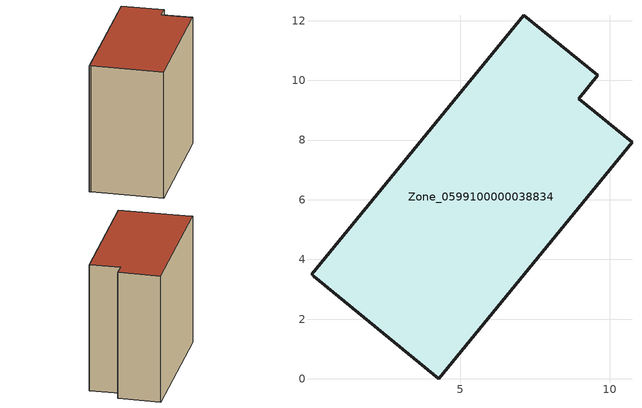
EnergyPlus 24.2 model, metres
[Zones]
Zone_0599100000038834
 floor ground (C_G): 0.08,3.44 0.01,3.5 7.12,12.19 9.6,10.17 8.96,9.39 10.75,7.93 4.27,0 z0
 wall outside (C_F): 4.27,0 10.75,7.93 8.96,9.39 9.6,10.17 7.12,12.19 0.01,3.5 0.08,3.44 4.27,0 z0:9.94
 roof outside (C_R): 0.01,3.5 0.08,3.44 4.27,0 10.75,7.93 8.96,9.39 9.6,10.17 7.12,12.19 z9.94
[BUILDING]
Pand.0599100000038834: North Axis=0; Terrain=City; Loads Convergence Tolerance Value=0.04; Temperature Convergence Tolerance Value=0.4; Solar Distribution=FullExterior; Maximum Number of Warmup Days=25; Minimum Number of Warmup Days=1
[Site:Location]
Rotterdam.The.Hague.AP_ZH_NLD Design_Conditions: Latitude=51.96; Longitude=4.45; Time Zone=1; Elevation=-4.5
[SITE:GROUNDTEMPERATURE:BUILDINGSURFACE]
18, 18, 18, 18, 18, 18, 18, 18, 18, 18, 18, 18
[MATERIAL] Thermal Absorptance=0.9; Solar Absorptance=0.7; Visible Absorptance=0.7
Name | Roughness | Thickness | Conductivity | Density | Specific Heat
G.TI.1946 | MediumSmooth | 0.15 | 1 | 540 | 1210
F.TI.1946 | Rough | 0.3 | 0.857143 | 1920 | 840
R.TI.1946 | MediumRough | 0.2 | 0.1 | 1500 | 1000
[CONSTRUCTION]
C_G: G.TI.1946
C_F: F.TI.1946
C_R: R.TI.1946
[ZONE]
Zone_0599100000038834: Type=1; Multiplier=1; Ceiling Height=Autocalculate; Volume=Autocalculate; Floor Area=autocalculate; Part of Total Floor Area=Yes
[ZONEINFILTRATION:DESIGNFLOWRATE]
Infil_Zone_0599100000038834: Zone or ZoneList or Space or SpaceList=Zone_0599100000038834; Schedule=AlwaysOn; Design Flow Rate Calculation Method=Flow/Area; Flow Rate per Floor Area=0.003; Constant Term Coefficient=1; Temperature Term Coefficient=0; Velocity Term Coefficient=0; Velocity Squared Term Coefficient=0
[HVACTEMPLATE:ZONE:IDEALLOADSAIRSYSTEM]
Zone_0599100000038834: Maximum Heating Supply Air Temperature=50; Minimum Cooling Supply Air Temperature=13; Maximum Heating Supply Air Humidity Ratio=0.0156; Minimum Cooling Supply Air Humidity Ratio=0.0077; Heating Limit=NoLimit; Cooling Limit=NoLimit; Dehumidification Control Type=ConstantSensibleHeatRatio; Cooling Sensible Heat Ratio=0.7; Dehumidification Setpoint=60; Humidification Control Type=None; Humidification Setpoint=30; Outdoor Air Method=None; Outdoor Air Flow Rate per Person=0.00944; Outdoor Air Flow Rate per Zone Floor Area=0; Outdoor Air Flow Rate per Zone=0; Demand Controlled Ventilation Type=None; Outdoor Air Economizer Type=NoEconomizer; Heat Recovery Type=None; Sensible Heat Recovery Effectiveness=0.7; Latent Heat Recovery Effectiveness=0.65
[ZONECONTROL:THERMOSTAT]
ThermostatControl_Zone_0599100000038834: Zone or ZoneList=Zone_0599100000038834; Control Type Schedule=DualSetpointControlType; Control 1=Thermostat_Zone_0599100000038834; Temperature Difference Between Cutout And Setpoint=0
[THERMOSTATSETPOINT:DUALSETPOINT]
Thermostat_Zone_0599100000038834: Heating Setpoint Temperature Schedule=HeatingSetpoint_Zone_0599100000038834; Cooling Setpoint Temperature Schedule=CoolingSetpoint_Zone_0599100000038834
[SCHEDULE:COMPACT]
HeatingSetpoint_Zone_0599100000038834: Through: 12/31, For: AllDays, Until: 24:00, 21
CoolingSetpoint_Zone_0599100000038834: Through: 12/31, For: AllDays, Until: 24:00, 24
DualSetpointControlType: Through: 12/31, For: AllDays, Until: 24:00, 4
AlwaysOn: Through: 12/31, For: AllDays, Until: 24:00, 1
